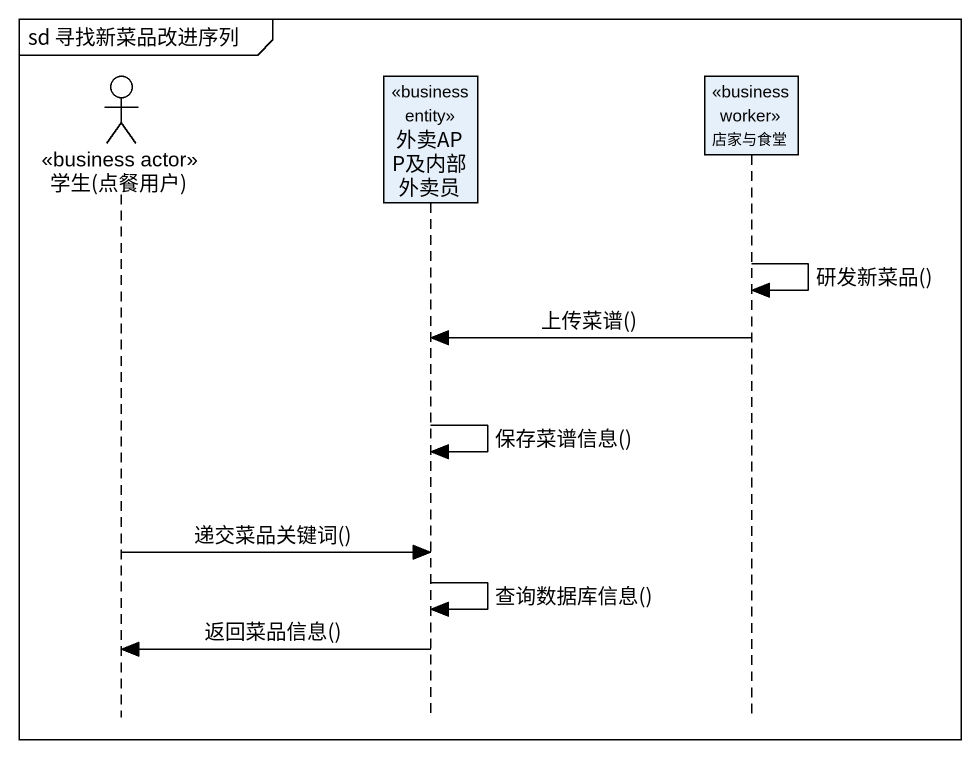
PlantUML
@startuml
mainframe sd 寻找新菜品改进序列
hide footbox
actor "学生(点餐用户)" as 学生_点餐用户 <<business actor>>
participant 外卖APP及内部外卖员 <<business entity>>
participant 店家与食堂 <<business worker>>

店家与食堂 -> 店家与食堂 : 研发新菜品()
店家与食堂 -> 外卖APP及内部外卖员 : 上传菜谱()
外卖APP及内部外卖员 -> 外卖APP及内部外卖员 : 保存菜谱信息()
学生_点餐用户 -> 外卖APP及内部外卖员 : 递交菜品关键词()
外卖APP及内部外卖员 -> 外卖APP及内部外卖员 : 查询数据库信息()
外卖APP及内部外卖员 -> 学生_点餐用户 : 返回菜品信息()
@enduml
